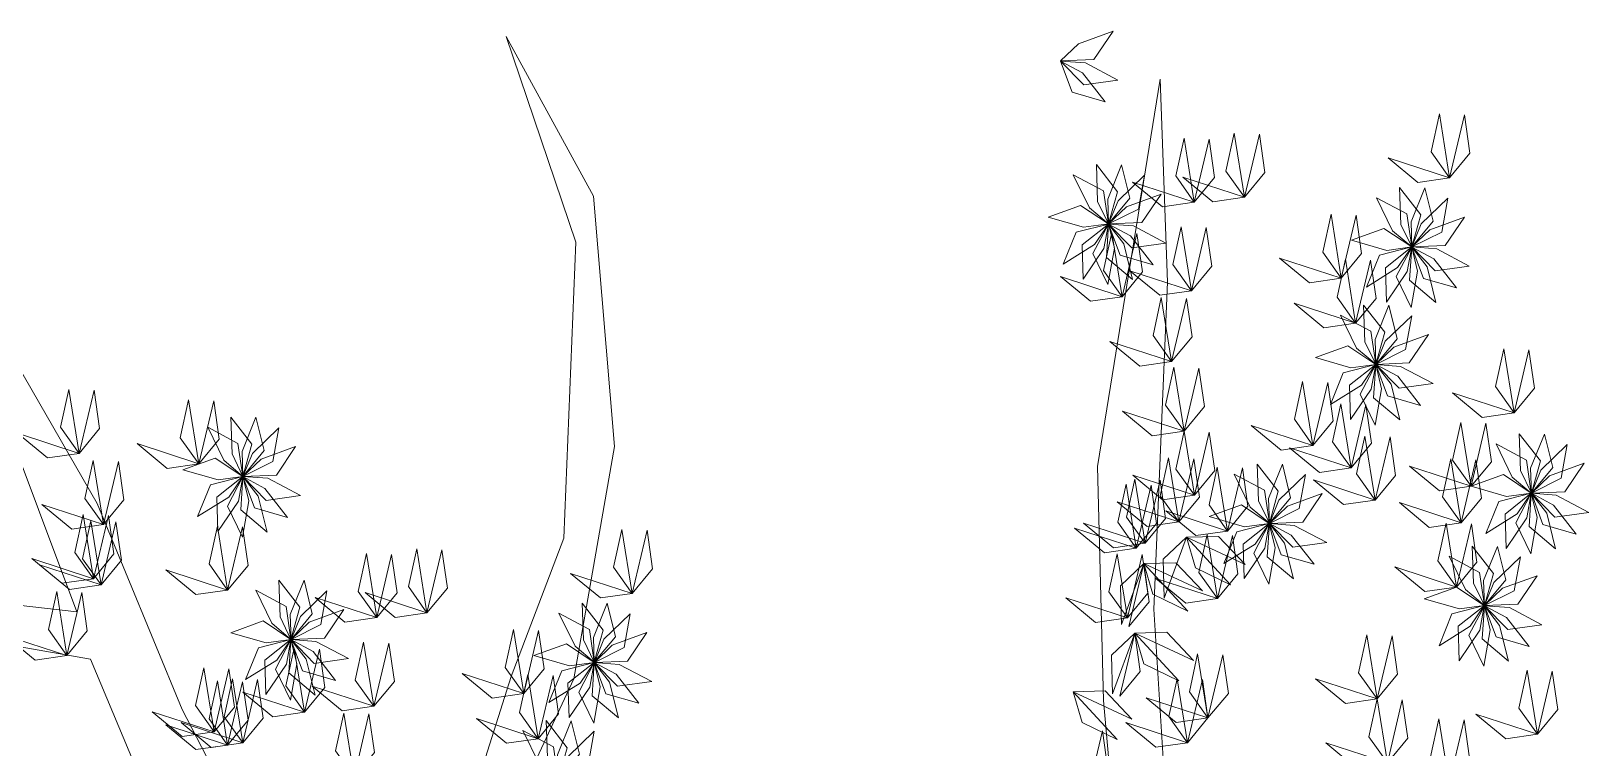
# Model space of a CAD drawing. Header units: millimetres. Extents: x 930 to 6336, y 2219 to 4338.
# Drawn here: x 4344.7 to 4488.7, y 4272 to 4338.3 of the extents above; entities that cross this region are included whole.
import ezdxf

# ---------------------------------------------------------------- set-up
doc = ezdxf.new("R2010")
doc.units = ezdxf.units.MM
doc.layers.add('piante', color=102, linetype='Continuous', lineweight=18)

msp = doc.modelspace()

# ---------------------------------------------------------------- linework, layer by layer
at = {"layer": 'piante', "lineweight": 0}
for points in [[(4444.72, 4338.35), (4441.51, 4337.18), (4439.85, 4335.59), (4442.93, 4335.72), (4444.72, 4338.35)], [(4443.98, 4331.8), (4441.88, 4334.49), (4439.84, 4335.58), (4440.92, 4332.69), (4443.98, 4331.8)], [(4445.16, 4333.81), (4442.15, 4335.41), (4439.85, 4335.58), (4442.01, 4333.38), (4445.16, 4333.81)], [(4475.83, 4324.77), (4474.11, 4327.18), (4474.88, 4330.69), (4475.83, 4324.77)], [(4475.83, 4324.77), (4477.71, 4327.05), (4477.2, 4330.61), (4475.83, 4324.77)], [(4452.21, 4322.53), (4450.5, 4324.95), (4451.27, 4328.45), (4452.21, 4322.53)], [(4452.21, 4322.53), (4454.1, 4324.82), (4453.59, 4328.37), (4452.21, 4322.53)], [(4456.86, 4322.98), (4455.14, 4325.39), (4455.91, 4328.9), (4456.86, 4322.98)], [(4456.86, 4322.98), (4458.75, 4325.26), (4458.24, 4328.82), (4456.86, 4322.98)], [(4475.83, 4324.77), (4472.89, 4324.34), (4470.13, 4326.63), (4475.83, 4324.77)], [(4441.03, 4325.07), (4442.52, 4322), (4444.28, 4320.52), (4443.83, 4323.57), (4441.03, 4325.07)], [(4443.17, 4326), (4443.28, 4322.59), (4444.29, 4320.52), (4445.12, 4323.49), (4443.17, 4326)], [(4445.5, 4325.98), (4444.22, 4322.82), (4444.29, 4320.51), (4446.26, 4322.89), (4445.5, 4325.98)], [(4447.62, 4325.01), (4445.17, 4322.65), (4444.29, 4320.51), (4447.06, 4321.88), (4447.62, 4325.01)], [(4452.21, 4322.53), (4449.28, 4322.11), (4446.51, 4324.39), (4452.21, 4322.53)], [(4456.86, 4322.98), (4453.93, 4322.55), (4451.16, 4324.84), (4456.86, 4322.98)], [(4471.2, 4323.87), (4471.32, 4320.47), (4472.33, 4318.39), (4473.16, 4321.36), (4471.2, 4323.87)], [(4473.53, 4323.86), (4472.26, 4320.7), (4472.33, 4318.39), (4474.3, 4320.77), (4473.53, 4323.86)], [(4438.72, 4321.14), (4441.99, 4320.2), (4444.28, 4320.51), (4441.71, 4322.22), (4438.72, 4321.14)], [(4449.16, 4323.27), (4445.96, 4322.1), (4444.29, 4320.51), (4447.38, 4320.64), (4449.16, 4323.27)], [(4469.07, 4322.94), (4470.56, 4319.88), (4472.32, 4318.39), (4471.87, 4321.44), (4469.07, 4322.94)], [(4475.66, 4322.89), (4473.2, 4320.52), (4472.33, 4318.39), (4475.1, 4319.76), (4475.66, 4322.89)], [(4465.81, 4315.5), (4464.09, 4317.91), (4464.86, 4321.42), (4465.81, 4315.5)], [(4465.81, 4315.5), (4467.69, 4317.78), (4467.18, 4321.33), (4465.81, 4315.5)], [(4477.2, 4321.15), (4474, 4319.98), (4472.33, 4318.38), (4475.42, 4318.51), (4477.2, 4321.15)], [(4440.09, 4316.79), (4442.98, 4318.6), (4444.28, 4320.5), (4441.29, 4319.74), (4440.09, 4316.79)], [(4441.96, 4315.41), (4443.87, 4318.23), (4444.28, 4320.5), (4441.86, 4318.59), (4441.96, 4315.41)], [(4444.24, 4314.9), (4444.83, 4318.26), (4444.28, 4320.5), (4442.85, 4317.77), (4444.24, 4314.9)], [(4445.54, 4313.78), (4443.83, 4316.2), (4444.6, 4319.71), (4445.54, 4313.78)], [(4446.52, 4315.37), (4445.7, 4318.68), (4444.29, 4320.5), (4444.09, 4317.42), (4446.52, 4315.37)], [(4448.42, 4316.72), (4446.32, 4319.41), (4444.29, 4320.5), (4445.36, 4317.61), (4448.42, 4316.72)], [(4449.6, 4318.73), (4446.59, 4320.33), (4444.29, 4320.5), (4446.45, 4318.3), (4449.6, 4318.73)], [(4445.54, 4313.78), (4447.43, 4316.07), (4446.92, 4319.62), (4445.54, 4313.78)], [(4451.96, 4314.33), (4450.24, 4316.75), (4451.01, 4320.25), (4451.96, 4314.33)], [(4451.96, 4314.33), (4453.84, 4316.62), (4453.33, 4320.17), (4451.96, 4314.33)], [(4466.76, 4319.01), (4470.03, 4318.07), (4472.32, 4318.39), (4469.75, 4320.09), (4466.76, 4319.01)], [(4468.13, 4314.67), (4471.02, 4316.47), (4472.32, 4318.38), (4469.33, 4317.61), (4468.13, 4314.67)], [(4470, 4313.28), (4471.91, 4316.11), (4472.32, 4318.38), (4469.9, 4316.46), (4470, 4313.28)], [(4472.28, 4312.78), (4472.87, 4316.13), (4472.32, 4318.37), (4470.89, 4315.64), (4472.28, 4312.78)], [(4474.56, 4313.24), (4473.74, 4316.55), (4472.32, 4318.37), (4472.13, 4315.3), (4474.56, 4313.24)], [(4477.64, 4316.61), (4474.63, 4318.21), (4472.33, 4318.38), (4474.49, 4316.17), (4477.64, 4316.61)], [(4476.46, 4314.6), (4474.36, 4317.28), (4472.33, 4318.37), (4473.4, 4315.48), (4476.46, 4314.6)], [(4465.81, 4315.5), (4462.87, 4315.07), (4460.1, 4317.36), (4465.81, 4315.5)], [(4467.14, 4311.33), (4465.42, 4313.74), (4466.19, 4317.25), (4467.14, 4311.33)], [(4467.14, 4311.33), (4469.03, 4313.61), (4468.51, 4317.17), (4467.14, 4311.33)], [(4445.54, 4313.78), (4442.61, 4313.36), (4439.84, 4315.64), (4445.54, 4313.78)], [(4451.96, 4314.33), (4449.02, 4313.91), (4446.26, 4316.19), (4451.96, 4314.33)], [(4450.12, 4307.78), (4448.41, 4310.2), (4449.17, 4313.7), (4450.12, 4307.78)], [(4450.12, 4307.78), (4452.01, 4310.07), (4451.5, 4313.62), (4450.12, 4307.78)], [(4467.14, 4311.33), (4464.2, 4310.9), (4461.44, 4313.19), (4467.14, 4311.33)], [(4465.74, 4312.08), (4467.23, 4309.01), (4468.99, 4307.53), (4468.54, 4310.58), (4465.74, 4312.08)], [(4467.87, 4313.01), (4467.99, 4309.6), (4469, 4307.53), (4469.83, 4310.5), (4467.87, 4313.01)], [(4470.2, 4312.99), (4468.93, 4309.83), (4469, 4307.52), (4470.97, 4309.9), (4470.2, 4312.99)], [(4472.32, 4312.02), (4469.87, 4309.66), (4469, 4307.52), (4471.76, 4308.89), (4472.32, 4312.02)], [(4450.12, 4307.78), (4447.19, 4307.36), (4444.42, 4309.64), (4450.12, 4307.78)], [(4463.42, 4308.15), (4466.7, 4307.21), (4468.99, 4307.52), (4466.42, 4309.23), (4463.42, 4308.15)], [(4473.87, 4310.28), (4470.67, 4309.11), (4469, 4307.52), (4472.08, 4307.65), (4473.87, 4310.28)], [(4481.78, 4303.04), (4480.06, 4305.46), (4480.83, 4308.97), (4481.78, 4303.04)], [(4481.78, 4303.04), (4483.67, 4305.33), (4483.16, 4308.88), (4481.78, 4303.04)], [(4451.28, 4301.33), (4449.56, 4303.75), (4450.33, 4307.25), (4451.28, 4301.33)], [(4451.28, 4301.33), (4453.17, 4303.62), (4452.65, 4307.17), (4451.28, 4301.33)], [(4464.8, 4303.8), (4467.69, 4305.61), (4468.98, 4307.51), (4466, 4306.75), (4464.8, 4303.8)], [(4466.67, 4302.41), (4468.58, 4305.24), (4468.99, 4307.51), (4466.57, 4305.6), (4466.67, 4302.41)], [(4468.95, 4301.91), (4469.54, 4305.27), (4468.99, 4307.51), (4467.56, 4304.78), (4468.95, 4301.91)], [(4471.23, 4302.38), (4470.41, 4305.68), (4468.99, 4307.51), (4468.8, 4304.43), (4471.23, 4302.38)], [(4473.13, 4303.73), (4471.03, 4306.42), (4469, 4307.51), (4470.07, 4304.62), (4473.13, 4303.73)], [(4474.31, 4305.74), (4471.3, 4307.34), (4469, 4307.51), (4471.16, 4305.31), (4474.31, 4305.74)], [(4349.11, 4299.29), (4347.4, 4301.71), (4348.16, 4305.21), (4349.11, 4299.29)], [(4349.11, 4299.29), (4351, 4301.58), (4350.49, 4305.13), (4349.11, 4299.29)], [(4463.18, 4300.02), (4461.47, 4302.44), (4462.23, 4305.94), (4463.18, 4300.02)], [(4463.18, 4300.02), (4465.07, 4302.31), (4464.56, 4305.86), (4463.18, 4300.02)], [(4481.78, 4303.04), (4478.85, 4302.62), (4476.08, 4304.9), (4481.78, 4303.04)], [(4360.18, 4298.32), (4358.47, 4300.74), (4359.23, 4304.25), (4360.18, 4298.32)], [(4360.18, 4298.32), (4362.07, 4300.61), (4361.56, 4304.16), (4360.18, 4298.32)], [(4466.72, 4297.95), (4465, 4300.36), (4465.77, 4303.87), (4466.72, 4297.95)], [(4466.72, 4297.95), (4468.61, 4300.23), (4468.09, 4303.78), (4466.72, 4297.95)], [(4363.13, 4302.64), (4363.25, 4299.24), (4364.26, 4297.16), (4365.09, 4300.13), (4363.13, 4302.64)], [(4365.46, 4302.63), (4364.19, 4299.47), (4364.26, 4297.16), (4366.23, 4299.54), (4365.46, 4302.63)], [(4451.28, 4301.33), (4448.34, 4300.91), (4445.58, 4303.19), (4451.28, 4301.33)], [(4477.81, 4296.24), (4476.1, 4298.65), (4476.87, 4302.16), (4477.81, 4296.24)], [(4477.81, 4296.24), (4479.7, 4298.52), (4479.19, 4302.08), (4477.81, 4296.24)], [(4349.11, 4299.29), (4346.18, 4298.87), (4343.41, 4301.15), (4349.11, 4299.29)], [(4361, 4301.71), (4362.49, 4298.65), (4364.25, 4297.16), (4363.8, 4300.21), (4361, 4301.71)], [(4367.59, 4301.66), (4365.13, 4299.29), (4364.26, 4297.16), (4367.03, 4298.53), (4367.59, 4301.66)], [(4452.23, 4295.41), (4450.51, 4297.83), (4451.28, 4301.33), (4452.23, 4295.41)], [(4452.23, 4295.41), (4454.11, 4297.69), (4453.6, 4301.25), (4452.23, 4295.41)], [(4463.18, 4300.02), (4460.25, 4299.6), (4457.48, 4301.88), (4463.18, 4300.02)], [(4468.94, 4294.97), (4467.23, 4297.39), (4467.99, 4300.89), (4468.94, 4294.97)], [(4468.94, 4294.97), (4470.83, 4297.25), (4470.32, 4300.81), (4468.94, 4294.97)], [(4482.26, 4301.1), (4482.38, 4297.69), (4483.39, 4295.61), (4484.22, 4298.59), (4482.26, 4301.1)], [(4484.59, 4301.08), (4483.32, 4297.92), (4483.39, 4295.61), (4485.36, 4297.99), (4484.59, 4301.08)], [(4360.18, 4298.32), (4357.25, 4297.9), (4354.48, 4300.19), (4360.18, 4298.32)], [(4369.13, 4299.92), (4365.93, 4298.75), (4364.26, 4297.15), (4367.35, 4297.28), (4369.13, 4299.92)], [(4466.72, 4297.95), (4463.79, 4297.52), (4461.02, 4299.81), (4466.72, 4297.95)], [(4480.13, 4300.17), (4481.62, 4297.1), (4483.38, 4295.61), (4482.93, 4298.67), (4480.13, 4300.17)], [(4486.71, 4300.11), (4484.26, 4297.75), (4483.39, 4295.61), (4486.15, 4296.98), (4486.71, 4300.11)], [(4351.37, 4292.71), (4349.65, 4295.12), (4350.42, 4298.63), (4351.37, 4292.71)], [(4351.37, 4292.71), (4353.26, 4294.99), (4352.74, 4298.54), (4351.37, 4292.71)], [(4358.69, 4297.78), (4361.96, 4296.84), (4364.25, 4297.16), (4361.68, 4298.86), (4358.69, 4297.78)], [(4450.8, 4292.95), (4449.08, 4295.36), (4449.85, 4298.87), (4450.8, 4292.95)], [(4450.8, 4292.95), (4452.69, 4295.23), (4452.18, 4298.78), (4450.8, 4292.95)], [(4455.3, 4292.1), (4453.58, 4294.52), (4454.35, 4298.02), (4455.3, 4292.1)], [(4455.3, 4292.1), (4457.18, 4294.39), (4456.67, 4297.94), (4455.3, 4292.1)], [(4458.04, 4298.3), (4458.16, 4294.89), (4459.16, 4292.82), (4459.99, 4295.79), (4458.04, 4298.3)], [(4460.37, 4298.28), (4459.09, 4295.12), (4459.16, 4292.82), (4461.13, 4295.19), (4460.37, 4298.28)], [(4477.81, 4296.24), (4474.88, 4295.81), (4472.11, 4298.1), (4477.81, 4296.24)], [(4476.89, 4292.87), (4475.17, 4295.28), (4475.94, 4298.79), (4476.89, 4292.87)], [(4476.89, 4292.87), (4478.78, 4295.15), (4478.26, 4298.7), (4476.89, 4292.87)], [(4488.26, 4298.37), (4485.06, 4297.2), (4483.39, 4295.61), (4486.47, 4295.73), (4488.26, 4298.37)], [(4360.06, 4293.44), (4362.95, 4295.24), (4364.25, 4297.15), (4361.26, 4296.38), (4360.06, 4293.44)], [(4361.93, 4292.05), (4363.84, 4294.88), (4364.25, 4297.15), (4361.83, 4295.23), (4361.93, 4292.05)], [(4364.21, 4291.55), (4364.8, 4294.9), (4364.25, 4297.14), (4362.82, 4294.41), (4364.21, 4291.55)], [(4366.49, 4292.01), (4365.67, 4295.32), (4364.25, 4297.14), (4364.06, 4294.07), (4366.49, 4292.01)], [(4369.57, 4295.38), (4366.56, 4296.98), (4364.26, 4297.15), (4366.42, 4294.94), (4369.57, 4295.38)], [(4368.39, 4293.37), (4366.29, 4296.05), (4364.26, 4297.14), (4365.33, 4294.25), (4368.39, 4293.37)], [(4446.86, 4290.51), (4445.14, 4292.92), (4445.91, 4296.43), (4446.86, 4290.51)], [(4447.68, 4290.97), (4445.96, 4293.39), (4446.73, 4296.89), (4447.68, 4290.97)], [(4452.23, 4295.41), (4449.29, 4294.99), (4446.53, 4297.27), (4452.23, 4295.41)], [(4446.86, 4290.51), (4448.74, 4292.79), (4448.23, 4296.34), (4446.86, 4290.51)], [(4447.68, 4290.97), (4449.56, 4293.26), (4449.05, 4296.81), (4447.68, 4290.97)], [(4455.9, 4297.37), (4457.39, 4294.31), (4459.16, 4292.82), (4458.71, 4295.87), (4455.9, 4297.37)], [(4462.49, 4297.32), (4460.04, 4294.95), (4459.17, 4292.81), (4461.93, 4294.18), (4462.49, 4297.32)], [(4468.94, 4294.97), (4466.01, 4294.55), (4463.24, 4296.83), (4468.94, 4294.97)], [(4477.81, 4296.24), (4481.09, 4295.3), (4483.38, 4295.61), (4480.81, 4297.32), (4477.81, 4296.24)], [(4450.8, 4292.95), (4447.87, 4292.52), (4445.1, 4294.81), (4450.8, 4292.95)], [(4464.03, 4295.57), (4460.83, 4294.41), (4459.17, 4292.81), (4462.25, 4292.94), (4464.03, 4295.57)], [(4479.19, 4291.89), (4482.08, 4293.7), (4483.37, 4295.6), (4480.39, 4294.84), (4479.19, 4291.89)], [(4481.06, 4290.5), (4482.97, 4293.33), (4483.38, 4295.6), (4480.96, 4293.68), (4481.06, 4290.5)], [(4483.34, 4290), (4483.93, 4293.36), (4483.38, 4295.6), (4481.95, 4292.86), (4483.34, 4290)], [(4485.62, 4290.47), (4484.8, 4293.77), (4483.38, 4295.6), (4483.19, 4292.52), (4485.62, 4290.47)], [(4487.52, 4291.82), (4485.42, 4294.51), (4483.39, 4295.6), (4484.46, 4292.71), (4487.52, 4291.82)], [(4488.7, 4293.83), (4485.69, 4295.43), (4483.39, 4295.6), (4485.55, 4293.4), (4488.7, 4293.83)], [(4351.37, 4292.71), (4348.43, 4292.28), (4345.67, 4294.57), (4351.37, 4292.71)], [(4350.44, 4287.69), (4348.73, 4290.11), (4349.49, 4293.62), (4350.44, 4287.69)], [(4350.44, 4287.69), (4352.33, 4289.98), (4351.82, 4293.53), (4350.44, 4287.69)], [(4455.3, 4292.1), (4452.36, 4291.68), (4449.6, 4293.96), (4455.3, 4292.1)], [(4453.59, 4293.44), (4456.86, 4292.5), (4459.15, 4292.81), (4456.58, 4294.52), (4453.59, 4293.44)], [(4476.89, 4292.87), (4473.95, 4292.44), (4471.19, 4294.73), (4476.89, 4292.87)], [(4351.14, 4287.12), (4349.42, 4289.54), (4350.19, 4293.05), (4351.14, 4287.12)], [(4351.14, 4287.12), (4353.03, 4289.41), (4352.52, 4292.96), (4351.14, 4287.12)], [(4362.84, 4286.64), (4361.13, 4289.06), (4361.9, 4292.57), (4362.84, 4286.64)], [(4362.84, 4286.64), (4364.73, 4288.93), (4364.22, 4292.48), (4362.84, 4286.64)], [(4400.24, 4286.33), (4398.53, 4288.75), (4399.29, 4292.26), (4400.24, 4286.33)], [(4400.24, 4286.33), (4402.13, 4288.62), (4401.62, 4292.17), (4400.24, 4286.33)], [(4446.86, 4290.51), (4443.92, 4290.08), (4441.15, 4292.37), (4446.86, 4290.51)], [(4447.68, 4290.97), (4444.74, 4290.55), (4441.97, 4292.83), (4447.68, 4290.97)], [(4454.96, 4289.09), (4457.85, 4290.9), (4459.15, 4292.81), (4456.16, 4292.04), (4454.96, 4289.09)], [(4456.84, 4287.71), (4458.74, 4290.53), (4459.15, 4292.8), (4456.73, 4290.89), (4456.84, 4287.71)], [(4459.11, 4287.2), (4459.7, 4290.56), (4459.15, 4292.8), (4457.72, 4290.07), (4459.11, 4287.2)], [(4461.4, 4287.67), (4460.57, 4290.98), (4459.16, 4292.8), (4458.96, 4289.72), (4461.4, 4287.67)], [(4463.29, 4289.03), (4461.19, 4291.71), (4459.16, 4292.8), (4460.24, 4289.91), (4463.29, 4289.03)], [(4464.47, 4291.03), (4461.46, 4292.63), (4459.16, 4292.8), (4461.32, 4290.6), (4464.47, 4291.03)], [(4476.46, 4286.92), (4474.75, 4289.34), (4475.52, 4292.84), (4476.46, 4286.92)], [(4476.46, 4286.92), (4478.35, 4289.21), (4477.84, 4292.76), (4476.46, 4286.92)], [(4381.27, 4284.54), (4379.56, 4286.96), (4380.33, 4290.47), (4381.27, 4284.54)], [(4451.49, 4291.54), (4449.34, 4289.49), (4449.43, 4285.9), (4451.49, 4291.54)], [(4451.49, 4291.54), (4454.45, 4291.61), (4456.93, 4289.01), (4451.49, 4291.54)], [(4451.49, 4291.54), (4452.33, 4288.69), (4455.56, 4287.13), (4451.49, 4291.54)], [(4454.37, 4285.85), (4452.65, 4288.27), (4453.42, 4291.77), (4454.37, 4285.85)], [(4454.37, 4285.85), (4456.26, 4288.14), (4455.74, 4291.69), (4454.37, 4285.85)], [(4477.92, 4290.7), (4478.04, 4287.29), (4479.04, 4285.22), (4479.87, 4288.19), (4477.92, 4290.7)], [(4480.25, 4290.68), (4478.97, 4287.52), (4479.05, 4285.22), (4481.01, 4287.59), (4480.25, 4290.68)], [(4350.44, 4287.69), (4347.51, 4287.27), (4344.74, 4289.55), (4350.44, 4287.69)], [(4351.14, 4287.12), (4348.21, 4286.7), (4345.44, 4288.98), (4351.14, 4287.12)], [(4376.63, 4284.1), (4374.91, 4286.51), (4375.68, 4290.02), (4376.63, 4284.1)], [(4376.63, 4284.1), (4378.52, 4286.38), (4378, 4289.93), (4376.63, 4284.1)], [(4381.27, 4284.54), (4383.16, 4286.83), (4382.65, 4290.38), (4381.27, 4284.54)], [(4446.04, 4284.08), (4444.32, 4286.49), (4445.09, 4290), (4446.04, 4284.08)], [(4446.04, 4284.08), (4444.32, 4286.49), (4445.09, 4290), (4446.04, 4284.08)], [(4447.54, 4289.1), (4445.4, 4287.05), (4445.48, 4283.46), (4447.54, 4289.1)], [(4446.04, 4284.08), (4447.92, 4286.36), (4447.41, 4289.92), (4446.04, 4284.08)], [(4446.04, 4284.08), (4447.92, 4286.36), (4447.41, 4289.92), (4446.04, 4284.08)], [(4446.17, 4283.26), (4448.05, 4285.54), (4447.54, 4289.1), (4446.17, 4283.26)], [(4447.54, 4289.1), (4450.51, 4289.17), (4452.98, 4286.57), (4447.54, 4289.1)], [(4447.54, 4289.1), (4448.38, 4286.25), (4451.61, 4284.69), (4447.54, 4289.1)], [(4475.78, 4289.77), (4477.28, 4286.71), (4479.04, 4285.22), (4478.59, 4288.27), (4475.78, 4289.77)], [(4482.37, 4289.72), (4479.92, 4287.35), (4479.05, 4285.21), (4481.81, 4286.58), (4482.37, 4289.72)], [(4362.84, 4286.64), (4359.91, 4286.22), (4357.14, 4288.51), (4362.84, 4286.64)], [(4367.58, 4287.57), (4367.7, 4284.16), (4368.7, 4282.08), (4369.53, 4285.05), (4367.58, 4287.57)], [(4369.91, 4287.55), (4368.63, 4284.39), (4368.71, 4282.08), (4370.67, 4284.46), (4369.91, 4287.55)], [(4400.24, 4286.33), (4397.31, 4285.91), (4394.54, 4288.19), (4400.24, 4286.33)], [(4454.37, 4285.85), (4451.43, 4285.43), (4448.67, 4287.71), (4454.37, 4285.85)], [(4476.46, 4286.92), (4473.53, 4286.5), (4470.76, 4288.78), (4476.46, 4286.92)], [(4483.92, 4287.97), (4480.72, 4286.81), (4479.05, 4285.21), (4482.13, 4285.34), (4483.92, 4287.97)], [(4347.99, 4280.58), (4346.27, 4283), (4347.04, 4286.5), (4347.99, 4280.58)], [(4347.99, 4280.58), (4349.87, 4282.87), (4349.36, 4286.42), (4347.99, 4280.58)], [(4365.44, 4286.63), (4366.94, 4283.57), (4368.7, 4282.08), (4368.25, 4285.13), (4365.44, 4286.63)], [(4372.03, 4286.58), (4369.58, 4284.21), (4368.71, 4282.08), (4371.47, 4283.45), (4372.03, 4286.58)], [(4381.27, 4284.54), (4378.34, 4284.12), (4375.57, 4286.41), (4381.27, 4284.54)], [(4473.47, 4285.84), (4476.75, 4284.9), (4479.03, 4285.21), (4476.46, 4286.92), (4473.47, 4285.84)], [(4373.58, 4284.84), (4370.37, 4283.67), (4368.71, 4282.07), (4371.79, 4282.2), (4373.58, 4284.84)], [(4376.63, 4284.1), (4373.69, 4283.67), (4370.93, 4285.96), (4376.63, 4284.1)], [(4395.62, 4285.44), (4395.74, 4282.03), (4396.74, 4279.96), (4397.57, 4282.93), (4395.62, 4285.44)], [(4397.95, 4285.42), (4396.67, 4282.26), (4396.74, 4279.96), (4398.71, 4282.33), (4397.95, 4285.42)], [(4446.04, 4284.08), (4443.1, 4283.65), (4440.33, 4285.94), (4446.04, 4284.08)], [(4446.04, 4284.08), (4443.1, 4283.65), (4440.33, 4285.94), (4446.04, 4284.08)], [(4474.85, 4281.49), (4477.74, 4283.3), (4479.03, 4285.21), (4476.04, 4284.44), (4474.85, 4281.49)], [(4476.72, 4280.11), (4478.63, 4282.93), (4479.03, 4285.2), (4476.62, 4283.29), (4476.72, 4280.11)], [(4479, 4279.6), (4479.59, 4282.96), (4479.04, 4285.2), (4477.61, 4282.47), (4479, 4279.6)], [(4481.28, 4280.07), (4480.45, 4283.38), (4479.04, 4285.2), (4478.85, 4282.12), (4481.28, 4280.07)], [(4483.18, 4281.42), (4481.08, 4284.11), (4479.04, 4285.2), (4480.12, 4282.31), (4483.18, 4281.42)], [(4484.36, 4283.43), (4481.35, 4285.03), (4479.05, 4285.2), (4481.21, 4283), (4484.36, 4283.43)], [(4363.13, 4282.7), (4366.41, 4281.77), (4368.69, 4282.08), (4366.12, 4283.79), (4363.13, 4282.7)], [(4393.48, 4284.51), (4394.97, 4281.45), (4396.74, 4279.96), (4396.29, 4283.01), (4393.48, 4284.51)], [(4400.07, 4284.46), (4397.62, 4282.09), (4396.75, 4279.95), (4399.51, 4281.32), (4400.07, 4284.46)], [(4347.99, 4280.58), (4345.05, 4280.16), (4342.28, 4282.44), (4347.99, 4280.58)], [(4364.5, 4278.36), (4367.39, 4280.16), (4368.69, 4282.07), (4365.7, 4281.3), (4364.5, 4278.36)], [(4366.38, 4276.97), (4368.28, 4279.8), (4368.69, 4282.07), (4366.28, 4280.15), (4366.38, 4276.97)], [(4368.65, 4276.47), (4369.25, 4279.83), (4368.7, 4282.07), (4367.27, 4279.33), (4368.65, 4276.47)], [(4370.94, 4276.93), (4370.11, 4280.24), (4368.7, 4282.06), (4368.51, 4278.99), (4370.94, 4276.93)], [(4372.83, 4278.29), (4370.74, 4280.97), (4368.7, 4282.06), (4369.78, 4279.17), (4372.83, 4278.29)], [(4374.02, 4280.3), (4371.01, 4281.9), (4368.71, 4282.07), (4370.86, 4279.86), (4374.02, 4280.3)], [(4376.37, 4275.9), (4374.65, 4278.32), (4375.42, 4281.82), (4376.37, 4275.9)], [(4390.22, 4277.06), (4388.5, 4279.48), (4389.27, 4282.99), (4390.22, 4277.06)], [(4390.22, 4277.06), (4392.11, 4279.35), (4391.6, 4282.9), (4390.22, 4277.06)], [(4401.61, 4282.71), (4398.41, 4281.55), (4396.75, 4279.95), (4399.83, 4280.08), (4401.61, 4282.71)], [(4446.72, 4282.67), (4444.58, 4280.62), (4444.66, 4277.04), (4446.72, 4282.67)], [(4445.35, 4276.83), (4447.23, 4279.12), (4446.72, 4282.67), (4445.35, 4276.83)], [(4446.72, 4282.67), (4449.69, 4282.74), (4452.16, 4280.14), (4446.72, 4282.67)], [(4446.72, 4282.67), (4447.56, 4279.82), (4450.79, 4278.26), (4446.72, 4282.67)], [(4469.13, 4276.58), (4467.41, 4278.99), (4468.18, 4282.5), (4469.13, 4276.58)], [(4469.13, 4276.58), (4471.02, 4278.86), (4470.5, 4282.41), (4469.13, 4276.58)], [(4369.96, 4275.35), (4368.24, 4277.77), (4369.01, 4281.27), (4369.96, 4275.35)], [(4369.96, 4275.35), (4371.84, 4277.64), (4371.33, 4281.19), (4369.96, 4275.35)], [(4376.37, 4275.9), (4378.26, 4278.18), (4377.75, 4281.74), (4376.37, 4275.9)], [(4391.17, 4280.58), (4394.45, 4279.64), (4396.73, 4279.95), (4394.16, 4281.66), (4391.17, 4280.58)], [(4453.48, 4274.81), (4451.77, 4277.23), (4452.53, 4280.73), (4453.48, 4274.81)], [(4453.48, 4274.81), (4455.37, 4277.09), (4454.86, 4280.65), (4453.48, 4274.81)], [(4361.59, 4273.53), (4359.87, 4275.95), (4360.64, 4279.45), (4361.59, 4273.53)], [(4361.59, 4273.53), (4363.47, 4275.82), (4362.96, 4279.37), (4361.59, 4273.53)], [(4390.22, 4277.06), (4387.29, 4276.64), (4384.52, 4278.92), (4390.22, 4277.06)], [(4392.54, 4276.23), (4395.43, 4278.04), (4396.73, 4279.95), (4393.74, 4279.18), (4392.54, 4276.23)], [(4394.42, 4274.85), (4396.32, 4277.67), (4396.73, 4279.94), (4394.31, 4278.03), (4394.42, 4274.85)], [(4396.69, 4274.34), (4397.28, 4277.7), (4396.73, 4279.94), (4395.3, 4277.21), (4396.69, 4274.34)], [(4398.98, 4274.81), (4398.15, 4278.12), (4396.74, 4279.94), (4396.54, 4276.86), (4398.98, 4274.81)], [(4400.87, 4276.17), (4398.77, 4278.85), (4396.74, 4279.94), (4397.82, 4277.05), (4400.87, 4276.17)], [(4402.05, 4278.17), (4399.04, 4279.77), (4396.74, 4279.94), (4398.9, 4277.74), (4402.05, 4278.17)], [(4483.95, 4273.3), (4482.23, 4275.72), (4483, 4279.23), (4483.95, 4273.3)], [(4483.95, 4273.3), (4485.84, 4275.59), (4485.32, 4279.14), (4483.95, 4273.3)], [(4362.84, 4272.31), (4361.13, 4274.73), (4361.9, 4278.24), (4362.84, 4272.31)], [(4364.25, 4272.52), (4362.53, 4274.93), (4363.3, 4278.44), (4364.25, 4272.52)], [(4362.84, 4272.31), (4364.73, 4274.6), (4364.22, 4278.15), (4362.84, 4272.31)], [(4364.25, 4272.52), (4366.14, 4274.8), (4365.62, 4278.36), (4364.25, 4272.52)], [(4376.37, 4275.9), (4373.44, 4275.48), (4370.67, 4277.76), (4376.37, 4275.9)], [(4391.55, 4272.89), (4389.84, 4275.31), (4390.6, 4278.82), (4391.55, 4272.89)], [(4391.55, 4272.89), (4393.44, 4275.18), (4392.93, 4278.73), (4391.55, 4272.89)], [(4451.6, 4272.52), (4449.88, 4274.94), (4450.65, 4278.44), (4451.6, 4272.52)], [(4451.6, 4272.52), (4453.48, 4274.81), (4452.97, 4278.36), (4451.6, 4272.52)], [(4469.13, 4276.58), (4466.2, 4276.15), (4463.43, 4278.44), (4469.13, 4276.58)], [(4369.96, 4275.35), (4367.02, 4274.93), (4364.26, 4277.21), (4369.96, 4275.35)], [(4441.01, 4277.24), (4443.98, 4277.31), (4446.45, 4274.71), (4441.01, 4277.24)], [(4441.01, 4277.24), (4441.85, 4274.39), (4445.08, 4272.83), (4441.01, 4277.24)], [(4453.48, 4274.81), (4450.55, 4274.39), (4447.78, 4276.67), (4453.48, 4274.81)], [(4470.08, 4270.65), (4468.36, 4273.07), (4469.13, 4276.58), (4470.08, 4270.65)], [(4470.08, 4270.65), (4471.97, 4272.94), (4471.45, 4276.49), (4470.08, 4270.65)], [(4361.59, 4273.53), (4358.65, 4273.11), (4355.88, 4275.39), (4361.59, 4273.53)], [(4374.54, 4269.35), (4372.82, 4271.77), (4373.59, 4275.27), (4374.54, 4269.35)], [(4374.54, 4269.35), (4376.42, 4271.63), (4375.91, 4275.19), (4374.54, 4269.35)], [(4391.55, 4272.89), (4388.62, 4272.47), (4385.85, 4274.75), (4391.55, 4272.89)], [(4475.78, 4268.79), (4474.06, 4271.21), (4474.83, 4274.72), (4475.78, 4268.79)], [(4475.78, 4268.79), (4477.67, 4271.08), (4477.16, 4274.63), (4475.78, 4268.79)], [(4483.95, 4273.3), (4481.01, 4272.88), (4478.25, 4275.16), (4483.95, 4273.3)], [(4362.84, 4272.31), (4359.91, 4271.89), (4357.14, 4274.17), (4362.84, 4272.31)], [(4364.25, 4272.52), (4361.32, 4272.09), (4358.55, 4274.38), (4364.25, 4272.52)], [(4390.15, 4273.64), (4391.64, 4270.58), (4393.41, 4269.09), (4392.96, 4272.14), (4390.15, 4273.64)], [(4392.29, 4274.57), (4392.41, 4271.17), (4393.41, 4269.09), (4394.24, 4272.06), (4392.29, 4274.57)], [(4394.62, 4274.56), (4393.34, 4271.4), (4393.41, 4269.09), (4395.38, 4271.47), (4394.62, 4274.56)], [(4396.74, 4273.59), (4394.29, 4271.22), (4393.42, 4269.09), (4396.18, 4270.46), (4396.74, 4273.59)], [(4442.36, 4267.78), (4444.24, 4270.07), (4443.73, 4273.62), (4442.36, 4267.78)], [(4451.6, 4272.52), (4448.66, 4272.1), (4445.89, 4274.38), (4451.6, 4272.52)], [(4470.08, 4270.65), (4467.14, 4270.23), (4464.38, 4272.51), (4470.08, 4270.65)]]:
    msp.add_lwpolyline(points, dxfattribs=at)
at = {"layer": 'piante', "linetype": 'Continuous', "lineweight": 0}
for points in [[(4386.92, 4261.43), (4394.84, 4278.42), (4398.6, 4299.91), (4396.66, 4323.08), (4388.61, 4337.84), (4395.05, 4318.82), (4393.93, 4291.45), (4389.07, 4278.66), (4384.1, 4262.99)], [(4451.1, 4242.93), (4448.49, 4284.88), (4449.73, 4315.13), (4449.06, 4333.92), (4443.26, 4298.08), (4443.81, 4276.42), (4446.78, 4243.11)], [(4369.34, 4254.94), (4358.64, 4275.58), (4350.77, 4294.66), (4334.6, 4322.74), (4348.91, 4284.63), (4328.81, 4286.9)], [(4328.69, 4284.02), (4350.18, 4280.25), (4359.38, 4258.23), (4386.42, 4213.83), (4401.28, 4154.06), (4400.95, 4110.79), (4361.59, 4100.85), (4312.9, 4110.06)]]:
    msp.add_lwpolyline(points, dxfattribs=at)

doc.saveas('drawing.dxf')
